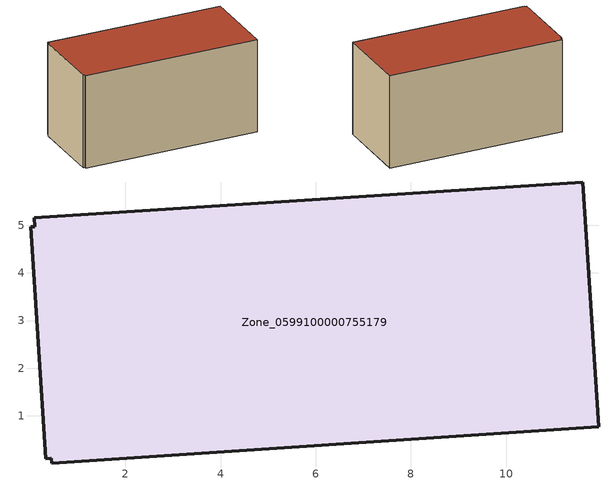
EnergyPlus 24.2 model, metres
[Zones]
Zone_0599100000755179
 floor ground (C_G): 0.45,0.01 0.45,0.11 0.33,0.1 0.01,4.97 0.09,4.97 0.08,5.17 11.61,5.91 11.95,0.77 z0
 wall outside (C_F): 11.61,5.91 0.08,5.17 0.09,4.97 0.01,4.97 0.33,0.1 0.45,0.11 0.45,0.01 11.95,0.77 11.61,5.91 z0:6.21
 roof outside (C_R): 0.33,0.1 0.45,0.11 0.45,0.01 11.95,0.77 11.61,5.91 0.08,5.17 0.09,4.97 0.01,4.97 z6.21
[BUILDING]
Pand.0599100000755179: North Axis=0; Terrain=City; Loads Convergence Tolerance Value=0.04; Temperature Convergence Tolerance Value=0.4; Solar Distribution=FullExterior; Maximum Number of Warmup Days=25; Minimum Number of Warmup Days=1
[Site:Location]
Rotterdam.The.Hague.AP_ZH_NLD Design_Conditions: Latitude=51.96; Longitude=4.45; Time Zone=1; Elevation=-4.5
[SITE:GROUNDTEMPERATURE:BUILDINGSURFACE]
18, 18, 18, 18, 18, 18, 18, 18, 18, 18, 18, 18
[MATERIAL] Thermal Absorptance=0.9; Solar Absorptance=0.7; Visible Absorptance=0.7
Name | Roughness | Thickness | Conductivity | Density | Specific Heat
G.TC.2006-2014 | MediumSmooth | 0.15 | 0.06 | 540 | 1210
F.TC.2006-2014 | Rough | 0.3 | 0.12 | 1920 | 840
R.TC.2006-2014 | MediumRough | 0.2 | 0.08 | 1500 | 1000
[CONSTRUCTION]
C_G: G.TC.2006-2014
C_F: F.TC.2006-2014
C_R: R.TC.2006-2014
[ZONE]
Zone_0599100000755179: Type=1; Multiplier=1; Ceiling Height=Autocalculate; Volume=Autocalculate; Floor Area=autocalculate; Part of Total Floor Area=Yes
[ZONEINFILTRATION:DESIGNFLOWRATE]
Infil_Zone_0599100000755179: Zone or ZoneList or Space or SpaceList=Zone_0599100000755179; Schedule=AlwaysOn; Design Flow Rate Calculation Method=Flow/Area; Flow Rate per Floor Area=0.0015; Constant Term Coefficient=1; Temperature Term Coefficient=0; Velocity Term Coefficient=0; Velocity Squared Term Coefficient=0
[HVACTEMPLATE:ZONE:IDEALLOADSAIRSYSTEM]
Zone_0599100000755179: Maximum Heating Supply Air Temperature=50; Minimum Cooling Supply Air Temperature=13; Maximum Heating Supply Air Humidity Ratio=0.0156; Minimum Cooling Supply Air Humidity Ratio=0.0077; Heating Limit=NoLimit; Cooling Limit=NoLimit; Dehumidification Control Type=ConstantSensibleHeatRatio; Cooling Sensible Heat Ratio=0.7; Dehumidification Setpoint=60; Humidification Control Type=None; Humidification Setpoint=30; Outdoor Air Method=None; Outdoor Air Flow Rate per Person=0.00944; Outdoor Air Flow Rate per Zone Floor Area=0; Outdoor Air Flow Rate per Zone=0; Demand Controlled Ventilation Type=None; Outdoor Air Economizer Type=NoEconomizer; Heat Recovery Type=None; Sensible Heat Recovery Effectiveness=0.7; Latent Heat Recovery Effectiveness=0.65
[ZONECONTROL:THERMOSTAT]
ThermostatControl_Zone_0599100000755179: Zone or ZoneList=Zone_0599100000755179; Control Type Schedule=DualSetpointControlType; Control 1=Thermostat_Zone_0599100000755179; Temperature Difference Between Cutout And Setpoint=0
[THERMOSTATSETPOINT:DUALSETPOINT]
Thermostat_Zone_0599100000755179: Heating Setpoint Temperature Schedule=HeatingSetpoint_Zone_0599100000755179; Cooling Setpoint Temperature Schedule=CoolingSetpoint_Zone_0599100000755179
[SCHEDULE:COMPACT]
HeatingSetpoint_Zone_0599100000755179: Through: 12/31, For: AllDays, Until: 24:00, 21
CoolingSetpoint_Zone_0599100000755179: Through: 12/31, For: AllDays, Until: 24:00, 24
DualSetpointControlType: Through: 12/31, For: AllDays, Until: 24:00, 4
AlwaysOn: Through: 12/31, For: AllDays, Until: 24:00, 1
